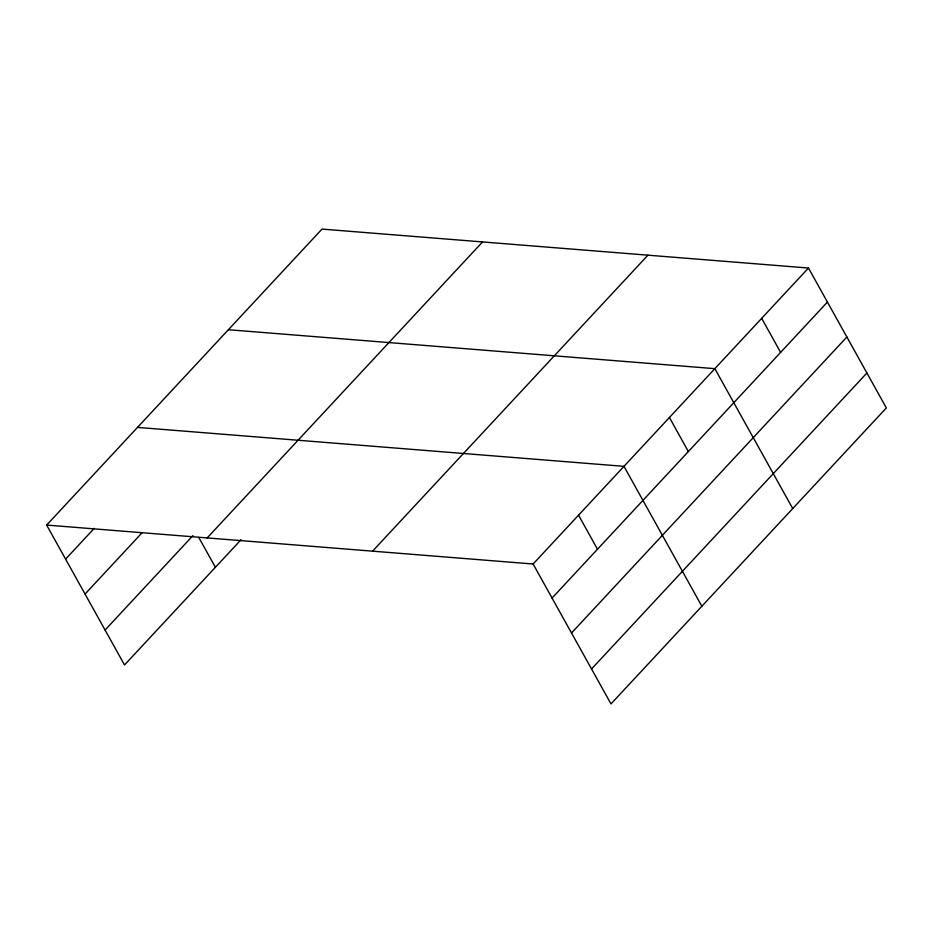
<?xml version="1.0" encoding="UTF-8"?>
<svg xmlns="http://www.w3.org/2000/svg" width="933" height="933" viewBox="0 0 933 933"><rect width="100%" height="100%" fill="white"/><g stroke="black" fill="none" stroke-linecap="round" stroke-linejoin="round"><path stroke-width="1.4" d="M46.65 525.069L322.013 229.086L808.479 268.028L886.35 407.931L610.987 703.914L533.116 564.01L46.65 525.069L124.521 664.972L241.076 539.694M65.602 559.124L94.245 528.335M85.043 594.053L142.329 532.475M105.079 630.043L192.991 535.554M207.184 537.921L482.548 241.939M372.582 551.158L647.945 255.176M533.116 564.01L808.479 268.028M552.068 598.065L827.431 302.07M571.509 632.994L846.872 337.011M591.534 668.984L866.909 373.002M228.398 329.722L714.853 368.663L792.723 508.567M137.524 427.396L623.979 466.337L701.849 606.24M761.666 318.34L780.618 352.394M669.416 417.494L688.367 451.549M578.542 515.179L597.493 549.222M198.729 537.361L215.395 567.299"/></g></svg>
